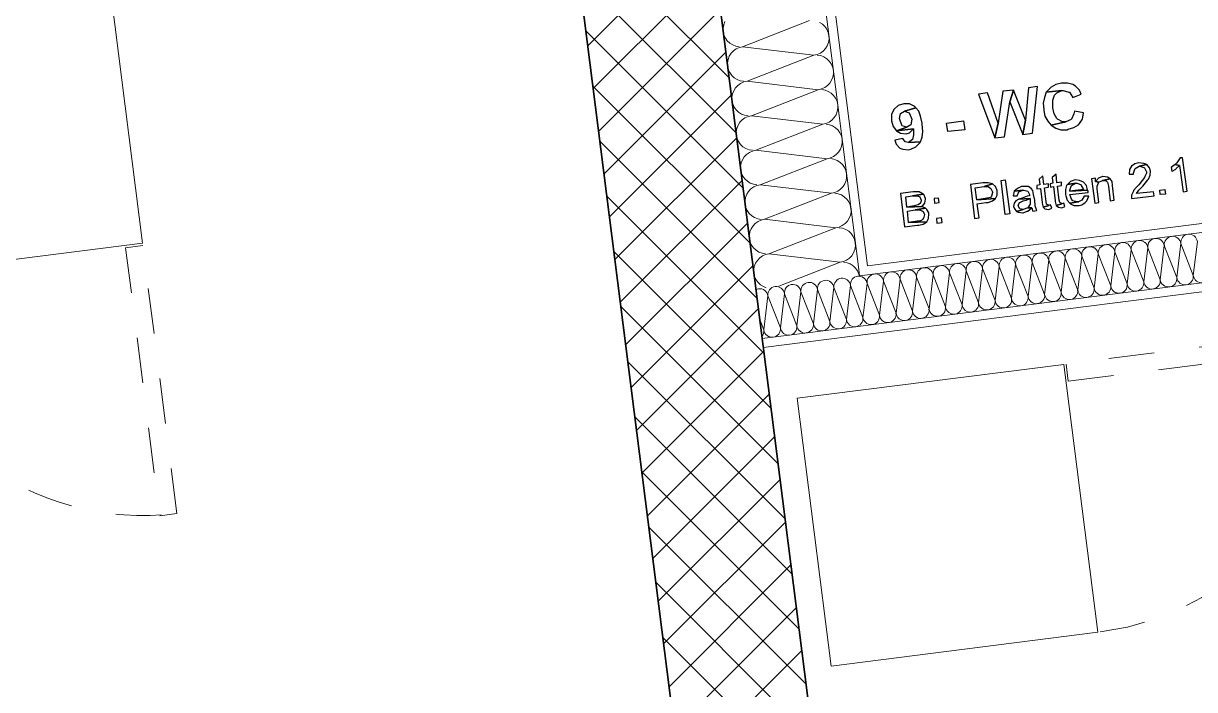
# Model space of a CAD drawing. Header units: metres. Extents: x 2713679.5 to 2713747.3, y 1226017.1 to 1226104.2.
# Drawn here: x 2713735.583 to 2713738.162, y 1226039.021 to 1226040.488 of the extents above; entities that cross this region are included whole.
import ezdxf

# ---------------------------------------------------------------- set-up
doc = ezdxf.new("R2010")
doc.units = ezdxf.units.M
doc.header["$MEASUREMENT"] = 0
doc.linetypes.add('Achse', pattern=[0.115, 0, -0.04, 0.075, 0])
doc.linetypes.add('Strich 2_1mm', pattern=[0.15, 0.1, -0.05])
doc.layers.add('plangrafiken', color=251, linetype='Continuous')
doc.layers.add('waende_stuetzen', color=250, linetype='Continuous')
doc.layers.add('texte', color=7, linetype='Continuous', true_color=0x000000)

msp = doc.modelspace()

# ---------------------------------------------------------------- linework, layer by layer
at = {"layer": 'plangrafiken', "color": 7, "linetype": 'Continuous', "lineweight": 13}
for p, q in [((2713735.8455, 1226040.0039), (2713735.77, 1226040.5991)), ((2713735.771, 1226040.5912), (2713735.8455, 1226040.0039)), ((2713735.8455, 1226040.0039), (2713735.2553, 1226039.929)), ((2713737.2872, 1226039.6627), (2713737.8745, 1226039.7372)), ((2713737.8745, 1226039.7372), (2713737.9494, 1226039.147)), ((2713737.3621, 1226039.0724), (2713737.2872, 1226039.6627)), ((2713737.9494, 1226039.147), (2713737.3621, 1226039.0724))]:
    msp.add_line(p, q, dxfattribs=at)
at = {"layer": 'plangrafiken', "color": 7, "linetype": 'Strich 2_1mm', "lineweight": 13}
for p, q in [((2713735.8462, 1226039.999), (2713735.8083, 1226039.9942)), ((2713735.9211, 1226039.4086), (2713735.8462, 1226039.999)), ((2713735.8083, 1226039.9942), (2713735.8832, 1226039.4038)), ((2713738.4698, 1226039.8128), (2713737.8795, 1226039.7379)), ((2713737.8843, 1226039.7), (2713738.4746, 1226039.7749)), ((2713737.8795, 1226039.7379), (2713737.8843, 1226039.7)), ((2713735.8832, 1226039.4038), (2713735.9211, 1226039.4086))]:
    msp.add_line(p, q, dxfattribs=at)
at = {"layer": 'plangrafiken', "color": 7, "linetype": 'Achse', "lineweight": 13}
for centre, start, end in [((2713735.8462, 1226039.999), 187.2326, 277.2326), ((2713737.8795, 1226039.7379), 277.2326, 7.2326)]:
    msp.add_arc(centre, 0.595, start, end, dxfattribs=at)
at = {"layer": 'texte'}
for points in [[(2713737.7063, 1226040.3353), (2713737.6863, 1226040.3328), (2713737.7226, 1226040.2364), (2713737.7301, 1226040.269)], [(2713737.7639, 1226040.3416), (2713737.7401, 1226040.3391), (2713737.7301, 1226040.269), (2713737.7226, 1226040.2364), (2713737.7439, 1226040.2389), (2713737.7552, 1226040.3153)], [(2713737.7639, 1226040.3416), (2713737.7552, 1226040.3153), (2713737.7839, 1226040.2439), (2713737.7902, 1226040.2752)], [(2713737.8165, 1226040.3491), (2713737.7965, 1226040.3466), (2713737.7902, 1226040.2752), (2713737.7839, 1226040.2439), (2713737.8052, 1226040.2464)], [(2713737.8353, 1226040.3366), (2713737.8315, 1226040.3253), (2713737.829, 1226040.3128), (2713737.8303, 1226040.299), (2713737.8303, 1226040.2965), (2713737.8328, 1226040.284), (2713737.839, 1226040.2727), (2713737.8465, 1226040.264), (2713737.8791, 1226040.2715), (2713737.8716, 1226040.2715), (2713737.8603, 1226040.2777), (2713737.8591, 1226040.279), (2713737.8528, 1226040.289), (2713737.8503, 1226040.3028), (2713737.8503, 1226040.3053), (2713737.8503, 1226040.319), (2713737.8541, 1226040.3303), (2713737.8591, 1226040.3353), (2713737.8703, 1226040.3403)], [(2713737.8691, 1226040.3566), (2713737.8566, 1226040.3541), (2713737.8465, 1226040.3478), (2713737.8378, 1226040.3391), (2713737.8353, 1226040.3366), (2713737.8703, 1226040.3403), (2713737.8728, 1226040.3403), (2713737.8854, 1226040.3366), (2713737.8866, 1226040.3366), (2713737.8941, 1226040.3253), (2713737.9129, 1226040.3328), (2713737.9091, 1226040.3416), (2713737.9004, 1226040.3503), (2713737.8941, 1226040.3541), (2713737.8828, 1226040.3566)], [(2713737.5223, 1226040.3115), (2713737.5098, 1226040.3078), (2713737.4998, 1226040.299), (2713737.4998, 1226040.299), (2713737.4948, 1226040.2877), (2713737.4948, 1226040.274), (2713737.4948, 1226040.274), (2713737.4985, 1226040.2615), (2713737.506, 1226040.2514), (2713737.5286, 1226040.2602), (2713737.5185, 1226040.2627), (2713737.5173, 1226040.264), (2713737.5135, 1226040.2765), (2713737.5123, 1226040.279), (2713737.5148, 1226040.2902), (2713737.5236, 1226040.2953), (2713737.5486, 1226040.3028), (2713737.5461, 1226040.3053), (2713737.5348, 1226040.3115)], [(2713737.5486, 1226040.3028), (2713737.5236, 1226040.2953), (2713737.5336, 1226040.2915), (2713737.5348, 1226040.2902), (2713737.5398, 1226040.2777), (2713737.5398, 1226040.2777), (2713737.5373, 1226040.2652), (2713737.5286, 1226040.2602), (2713737.506, 1226040.2514), (2713737.5436, 1226040.2564), (2713737.5436, 1226040.2427), (2713737.5411, 1226040.2327), (2713737.5323, 1226040.2264), (2713737.5586, 1226040.2277), (2713737.5624, 1226040.2377), (2713737.5636, 1226040.2502), (2713737.5624, 1226040.2665), (2713737.5624, 1226040.269), (2713737.5586, 1226040.284), (2713737.5549, 1226040.2953)], [(2713737.8979, 1226040.2953), (2713737.8966, 1226040.289), (2713737.8916, 1226040.2777), (2713737.8904, 1226040.2765), (2713737.8791, 1226040.2715), (2713737.8465, 1226040.264), (2713737.8566, 1226040.2577), (2713737.8678, 1226040.2539), (2713737.8816, 1226040.2539), (2713737.8841, 1226040.2552), (2713737.8966, 1226040.259), (2713737.9066, 1226040.2652), (2713737.9091, 1226040.2677), (2713737.9154, 1226040.2777), (2713737.9179, 1226040.2915)], [(2713737.506, 1226040.2514), (2713737.5148, 1226040.2464), (2713737.5273, 1226040.2452), (2713737.5348, 1226040.2477), (2713737.5436, 1226040.2564)], [(2713737.6187, 1226040.2502), (2713737.6162, 1226040.269), (2713737.6538, 1226040.274), (2713737.6563, 1226040.2539), (2713737.6187, 1226040.2502)], [(2713737.5198, 1226040.2352), (2713737.5023, 1226040.2314), (2713737.5048, 1226040.2226), (2713737.5135, 1226040.2139), (2713737.5198, 1226040.2114), (2713737.5323, 1226040.2101), (2713737.5373, 1226040.2114), (2713737.5486, 1226040.2164), (2713737.5574, 1226040.2252), (2713737.5586, 1226040.2277), (2713737.5323, 1226040.2264), (2713737.5248, 1226040.2277)], [(2713738.0393, 1226040.1813), (2713738.0306, 1226040.1788), (2713738.0231, 1226040.1738), (2713738.0193, 1226040.1663), (2713738.0181, 1226040.1563), (2713738.0281, 1226040.1563), (2713738.0281, 1226040.1588), (2713738.0306, 1226040.1676), (2713738.0318, 1226040.1688), (2713738.0406, 1226040.1738), (2713738.0569, 1226040.1776), (2713738.0506, 1226040.1801)], [(2713738.0569, 1226040.1776), (2713738.0406, 1226040.1738), (2713738.0418, 1226040.1738), (2713738.0506, 1226040.1713), (2713738.0519, 1226040.1701), (2713738.0556, 1226040.1626), (2713738.0569, 1226040.1601), (2713738.0531, 1226040.1513), (2713738.0519, 1226040.1488), (2713738.0468, 1226040.1425), (2713738.0393, 1226040.1325), (2713738.0343, 1226040.1275), (2713738.0281, 1226040.12), (2713738.0281, 1226040.1187), (2713738.0231, 1226040.11), (2713738.0231, 1226040.1025), (2713738.0731, 1226040.1087), (2713738.0719, 1226040.1175), (2713738.0343, 1226040.1137), (2713738.0381, 1226040.1187), (2713738.0393, 1226040.1212), (2713738.0481, 1226040.13), (2713738.0544, 1226040.1375), (2713738.0594, 1226040.1438), (2713738.0606, 1226040.145), (2713738.0644, 1226040.1538), (2713738.0656, 1226040.1626), (2713738.0631, 1226040.1701)], [(2713738.1195, 1226040.1776), (2713738.1107, 1226040.1713), (2713738.1119, 1226040.1626), (2713738.1132, 1226040.1626), (2713738.1207, 1226040.1676), (2713738.122, 1226040.1688), (2713738.1295, 1226040.1751)], [(2713738.1357, 1226040.1926), (2713738.1307, 1226040.1926), (2713738.1295, 1226040.1901), (2713738.1232, 1226040.1813), (2713738.1195, 1226040.1776), (2713738.1295, 1226040.1751), (2713738.137, 1226040.1175), (2713738.1457, 1226040.1187)], [(2713737.8278, 1226040.1525), (2713737.8203, 1226040.145), (2713737.8215, 1226040.1325), (2713737.8152, 1226040.1313), (2713737.8152, 1226040.1237), (2713737.8228, 1226040.125), (2713737.8265, 1226040.0937), (2713737.8265, 1226040.0924), (2713737.829, 1226040.0837), (2713737.8415, 1226040.0874), (2713737.839, 1226040.0887), (2713737.8365, 1226040.0899), (2713737.8353, 1226040.095), (2713737.8315, 1226040.1263), (2713737.8403, 1226040.1275), (2713737.8403, 1226040.135), (2713737.8303, 1226040.1338)], [(2713737.8578, 1226040.1563), (2713737.849, 1226040.1488), (2713737.8503, 1226040.1363), (2713737.844, 1226040.135), (2713737.8453, 1226040.1275), (2713737.8515, 1226040.1288), (2713737.8553, 1226040.0975), (2713737.8553, 1226040.0962), (2713737.8578, 1226040.0874), (2713737.8703, 1226040.0912), (2713737.8678, 1226040.0924), (2713737.8653, 1226040.0937), (2713737.8641, 1226040.0987), (2713737.8603, 1226040.13), (2713737.8691, 1226040.1313), (2713737.8691, 1226040.1388), (2713737.8591, 1226040.1375)], [(2713737.9605, 1226040.1513), (2713737.9592, 1226040.1513), (2713737.9504, 1226040.1475), (2713737.9442, 1226040.14), (2713737.9517, 1226040.1388), (2713737.9592, 1226040.1425), (2713737.9767, 1226040.1463), (2713737.9705, 1226040.15)], [(2713737.6963, 1226040.1375), (2713737.6688, 1226040.1338), (2713737.6775, 1226040.0586), (2713737.6876, 1226040.0599), (2713737.6838, 1226040.0912), (2713737.7026, 1226040.0937), (2713737.7076, 1226040.0937), (2713737.7176, 1226040.0975), (2713737.7239, 1226040.1025), (2713737.6825, 1226040.1), (2713737.6788, 1226040.1263), (2713737.6988, 1226040.1288), (2713737.7176, 1226040.135), (2713737.7176, 1226040.135), (2713737.7076, 1226040.1375), (2713737.7063, 1226040.1375)], [(2713737.7176, 1226040.135), (2713737.6988, 1226040.1288), (2713737.7076, 1226040.1288), (2713737.7138, 1226040.125), (2713737.7176, 1226040.1175), (2713737.7176, 1226040.1162), (2713737.7151, 1226040.1075), (2713737.7126, 1226040.105), (2713737.7013, 1226040.1025), (2713737.6825, 1226040.1), (2713737.7239, 1226040.1025), (2713737.7276, 1226040.11), (2713737.7276, 1226040.1187), (2713737.7276, 1226040.12), (2713737.7239, 1226040.1288)], [(2713737.7451, 1226040.0674), (2713737.7364, 1226040.1425), (2713737.7451, 1226040.1438), (2713737.7552, 1226040.0687), (2713737.7451, 1226040.0674)], [(2713737.7852, 1226040.1288), (2713737.7814, 1226040.1288), (2713737.7727, 1226040.125), (2713737.7727, 1226040.125), (2713737.7652, 1226040.1187), (2713737.7652, 1226040.1187), (2713737.7839, 1226040.1212), (2713737.7865, 1226040.1212), (2713737.7952, 1226040.1187), (2713737.799, 1226040.1112), (2713737.799, 1226040.1087), (2713737.794, 1226040.1075), (2713737.7827, 1226040.1037), (2713737.7752, 1226040.1012), (2713737.8002, 1226040.1025), (2713737.8002, 1226040.0987), (2713737.8002, 1226040.0899), (2713737.7952, 1226040.0824), (2713737.804, 1226040.0824), (2713737.8065, 1226040.0749), (2713737.8152, 1226040.0762), (2713737.8127, 1226040.0824), (2713737.8115, 1226040.0862), (2713737.8102, 1226040.0987), (2713737.8077, 1226040.1112), (2713737.8065, 1226040.12), (2713737.8027, 1226040.125), (2713737.7965, 1226040.1288), (2713737.7952, 1226040.1288)], [(2713737.8828, 1226040.1338), (2713737.8803, 1226040.1313), (2713737.8778, 1226040.1225), (2713737.8778, 1226040.1112), (2713737.8791, 1226040.1087), (2713737.8816, 1226040.0987), (2713737.8879, 1226040.0924), (2713737.9066, 1226040.095), (2713737.9029, 1226040.095), (2713737.8941, 1226040.0975), (2713737.8916, 1226040.1012), (2713737.8879, 1226040.1112), (2713737.9279, 1226040.1162), (2713737.9279, 1226040.1187), (2713737.9267, 1226040.1212), (2713737.8879, 1226040.1187), (2713737.8879, 1226040.1212), (2713737.8904, 1226040.13), (2713737.8916, 1226040.1313), (2713737.9004, 1226040.1363)], [(2713737.8991, 1226040.1438), (2713737.8991, 1226040.1438), (2713737.8891, 1226040.14), (2713737.8828, 1226040.1338), (2713737.9004, 1226040.1363), (2713737.9041, 1226040.1363), (2713737.9129, 1226040.1325), (2713737.9129, 1226040.1313), (2713737.9179, 1226040.1225), (2713737.8879, 1226040.1187), (2713737.9267, 1226040.1212), (2713737.9242, 1226040.1313), (2713737.9179, 1226040.1388), (2713737.9179, 1226040.1388), (2713737.9091, 1226040.1425)], [(2713737.9442, 1226040.1475), (2713737.9354, 1226040.1463), (2713737.9429, 1226040.0924), (2713737.9517, 1226040.0937), (2713737.9479, 1226040.1237), (2713737.9479, 1226040.13), (2713737.9504, 1226040.1375), (2713737.9517, 1226040.1388), (2713737.9442, 1226040.14)], [(2713737.9767, 1226040.1463), (2713737.9592, 1226040.1425), (2713737.9667, 1226040.1425), (2713737.9705, 1226040.1388), (2713737.973, 1226040.13), (2713737.9767, 1226040.0975), (2713737.9855, 1226040.0987), (2713737.9817, 1226040.1313), (2713737.9805, 1226040.14)], [(2713737.5423, 1226040.1175), (2713737.5148, 1226040.1137), (2713737.5236, 1226040.0399), (2713737.5523, 1226040.0436), (2713737.5549, 1226040.0436), (2713737.5649, 1226040.0461), (2713737.5724, 1226040.0511), (2713737.5323, 1226040.0499), (2713737.5298, 1226040.0749), (2713737.5473, 1226040.0774), (2713737.5699, 1226040.0812), (2713737.5611, 1226040.0849), (2713737.5624, 1226040.0849), (2713737.5286, 1226040.0837), (2713737.5261, 1226040.1062), (2713737.5411, 1226040.1087), (2713737.5649, 1226040.1125), (2713737.5561, 1226040.1175), (2713737.5536, 1226040.1175)], [(2713737.5649, 1226040.1125), (2713737.5411, 1226040.1087), (2713737.5423, 1226040.1087), (2713737.5523, 1226040.1087), (2713737.5574, 1226040.1062), (2713737.5599, 1226040.0987), (2713737.5586, 1226040.0924), (2713737.5536, 1226040.0887), (2713737.5448, 1226040.0862), (2713737.5286, 1226040.0837), (2713737.5624, 1226040.0849), (2713737.5686, 1226040.0924), (2713737.5699, 1226040.1012), (2713737.5699, 1226040.1025), (2713737.5661, 1226040.1112)], [(2713737.5987, 1226040.1037), (2713737.5887, 1226040.1025), (2713737.5899, 1226040.0924), (2713737.5999, 1226040.0937)], [(2713737.7652, 1226040.1187), (2713737.7627, 1226040.1087), (2713737.7714, 1226040.1087), (2713737.7752, 1226040.1175), (2713737.7752, 1226040.1175), (2713737.7839, 1226040.1212)], [(2713737.7752, 1226040.1012), (2713737.7689, 1226040.0975), (2713737.7652, 1226040.0924), (2713737.7639, 1226040.0849), (2713737.7652, 1226040.0812), (2713737.7702, 1226040.0737), (2713737.7852, 1226040.0787), (2713737.7777, 1226040.0799), (2713737.7739, 1226040.0862), (2713737.7752, 1226040.0912), (2713737.7777, 1226040.0937), (2713737.7852, 1226040.0975), (2713737.7915, 1226040.0987), (2713737.8002, 1226040.1025)], [(2713737.9192, 1226040.1075), (2713737.9192, 1226040.1075), (2713737.9141, 1226040.0987), (2713737.9066, 1226040.095), (2713737.8879, 1226040.0924), (2713737.8891, 1226040.0912), (2713737.8966, 1226040.0874), (2713737.9079, 1226040.0874), (2713737.9141, 1226040.0887), (2713737.9217, 1226040.0937), (2713737.9254, 1226040.0975), (2713737.9292, 1226040.1075)], [(2713738.0869, 1226040.1112), (2713738.0857, 1226040.1212), (2713738.0969, 1226040.1225), (2713738.0982, 1226040.1125), (2713738.0869, 1226040.1112)], [(2713737.5699, 1226040.0812), (2713737.5473, 1226040.0774), (2713737.5486, 1226040.0774), (2713737.5574, 1226040.0774), (2713737.5649, 1226040.0737), (2713737.5674, 1226040.0674), (2713737.5661, 1226040.0612), (2713737.5636, 1226040.0561), (2713737.5586, 1226040.0536), (2713737.5511, 1226040.0524), (2713737.5323, 1226040.0499), (2713737.5724, 1226040.0511), (2713737.5761, 1226040.0586), (2713737.5761, 1226040.0586), (2713737.5774, 1226040.0687), (2713737.5774, 1226040.0712), (2713737.5724, 1226040.0787)], [(2713737.7952, 1226040.0824), (2713737.7852, 1226040.0787), (2713737.7702, 1226040.0737), (2713737.7739, 1226040.0724), (2713737.7839, 1226040.0712), (2713737.7852, 1226040.0712), (2713737.794, 1226040.0749), (2713737.7952, 1226040.0749), (2713737.804, 1226040.0824)], [(2713737.8453, 1226040.0887), (2713737.8415, 1226040.0874), (2713737.829, 1226040.0837), (2713737.8328, 1226040.0799), (2713737.8415, 1226040.0787), (2713737.8478, 1226040.0812)], [(2713737.8741, 1226040.0924), (2713737.8703, 1226040.0912), (2713737.8578, 1226040.0874), (2713737.8628, 1226040.0837), (2713737.8703, 1226040.0824), (2713737.8766, 1226040.0849)], [(2713737.6049, 1226040.0599), (2713737.5937, 1226040.0586), (2713737.5949, 1226040.0486), (2713737.6062, 1226040.0499)]]:
    msp.add_lwpolyline(points, close=True, dxfattribs=at)
at = {"layer": 'waende_stuetzen', "color": 7, "linetype": 'Continuous', "lineweight": 18}
for p, q in [((2713737.4219, 1226039.952), (2713737.2708, 1226041.1424)), ((2713737.4417, 1226039.9545), (2713737.2906, 1226041.1449)), ((2713737.0426, 1226041.1135), (2713737.1937, 1226039.923)), ((2713739.1781, 1226040.1547), (2713737.4244, 1226039.9321)), ((2713739.1756, 1226040.1745), (2713737.4417, 1226039.9545)), ((2713737.2126, 1226039.7742), (2713739.1945, 1226040.0257)), ((2713737.4382, 1226039.823), (2713739.1919, 1226040.0456)), ((2713737.4244, 1226039.9321), (2713737.4219, 1226039.952)), ((2713737.1962, 1226039.9032), (2713737.1937, 1226039.923)), ((2713737.2101, 1226039.794), (2713737.4382, 1226039.823)), ((2713737.2126, 1226039.7742), (2713737.2101, 1226039.794))]:
    msp.add_line(p, q, dxfattribs=at)
at = {"layer": 'waende_stuetzen', "color": 7, "linetype": 'Continuous', "lineweight": 35}
for p, q in [((2713737.4379, 1226037.9984), (2713737.0426, 1226041.1135)), ((2713736.745, 1226041.0757), (2713737.1025, 1226038.2583))]:
    msp.add_line(p, q, dxfattribs=at)
at = {"layer": 'waende_stuetzen', "color": 18, "linetype": 'Continuous', "lineweight": 0, "true_color": 0x000000}
for p, q in [((2713737.1371, 1226040.3686), (2713736.7908, 1226040.715)), ((2713736.8258, 1226040.4389), (2713737.0942, 1226040.7072)), ((2713737.1526, 1226040.2471), (2713736.8062, 1226040.5935)), ((2713736.8378, 1226040.3447), (2713737.1061, 1226040.6131)), ((2713736.8497, 1226040.2506), (2713737.1181, 1226040.519)), ((2713737.168, 1226040.1257), (2713736.8216, 1226040.472)), ((2713736.8617, 1226040.1565), (2713737.13, 1226040.4248)), ((2713737.1834, 1226040.0042), (2713736.837, 1226040.3505)), ((2713736.8736, 1226040.0624), (2713737.1419, 1226040.3307)), ((2713737.1988, 1226039.8827), (2713736.8524, 1226040.2291)), ((2713736.8855, 1226039.9682), (2713737.1539, 1226040.2366)), ((2713736.8975, 1226039.8741), (2713737.1658, 1226040.1425)), ((2713737.2142, 1226039.7612), (2713736.8679, 1226040.1076)), ((2713736.9094, 1226039.78), (2713737.1778, 1226040.0484)), ((2713737.2296, 1226039.6397), (2713736.8833, 1226039.9861)), ((2713736.9214, 1226039.6859), (2713737.1897, 1226039.9542)), ((2713737.2451, 1226039.5182), (2713736.8987, 1226039.8646)), ((2713736.9333, 1226039.5918), (2713737.2017, 1226039.8601)), ((2713736.9453, 1226039.4976), (2713737.2136, 1226039.766)), ((2713737.2605, 1226039.3968), (2713736.9141, 1226039.7431)), ((2713736.9572, 1226039.4035), (2713737.2256, 1226039.6719)), ((2713737.2759, 1226039.2753), (2713736.9295, 1226039.6216)), ((2713736.9692, 1226039.3094), (2713737.2375, 1226039.5777)), ((2713737.2913, 1226039.1538), (2713736.9449, 1226039.5002)), ((2713736.9811, 1226039.2153), (2713737.2494, 1226039.4836)), ((2713737.3067, 1226039.0323), (2713736.9604, 1226039.3787)), ((2713736.993, 1226039.1212), (2713737.2614, 1226039.3895)), ((2713737.005, 1226039.027), (2713737.2733, 1226039.2954)), ((2713737.3221, 1226038.9108), (2713736.9758, 1226039.2572)), ((2713737.0169, 1226038.9329), (2713737.2853, 1226039.2013)), ((2713737.3376, 1226038.7894), (2713736.9912, 1226039.1357)), ((2713737.0289, 1226038.8388), (2713737.2972, 1226039.1071))]:
    msp.add_line(p, q, dxfattribs=at)
at = {"layer": 'waende_stuetzen', "color": 7, "linetype": 'Continuous', "lineweight": 13}
for p, q in [((2713737.128, 1226040.4923), (2713737.1253, 1226040.4853)), ((2713737.3144, 1226040.4945), (2713737.1671, 1226040.4372)), ((2713737.3427, 1226040.4868), (2713737.3363, 1226040.4908)), ((2713737.3481, 1226040.4816), (2713737.3427, 1226040.4868)), ((2713737.1253, 1226040.4853), (2713737.124, 1226040.4779)), ((2713737.124, 1226040.4779), (2713737.1242, 1226040.4704)), ((2713737.1242, 1226040.4704), (2713737.1259, 1226040.4631)), ((2713737.1259, 1226040.4631), (2713737.129, 1226040.4562)), ((2713737.3525, 1226040.4755), (2713737.3481, 1226040.4816)), ((2713737.3555, 1226040.4686), (2713737.3525, 1226040.4755)), ((2713737.3572, 1226040.4613), (2713737.3555, 1226040.4686)), ((2713737.3574, 1226040.4538), (2713737.3572, 1226040.4613)), ((2713737.129, 1226040.4562), (2713737.1333, 1226040.4501)), ((2713737.1333, 1226040.4501), (2713737.1388, 1226040.4449)), ((2713737.1388, 1226040.4449), (2713737.1451, 1226040.4409)), ((2713737.1451, 1226040.4409), (2713737.1522, 1226040.4382)), ((2713737.1522, 1226040.4382), (2713737.1596, 1226040.437)), ((2713737.1598, 1226040.4355), (2713737.1529, 1226040.4324)), ((2713737.1671, 1226040.4372), (2713737.1598, 1226040.4355)), ((2713737.324, 1226040.4185), (2713737.1671, 1226040.4372)), ((2713737.3495, 1226040.433), (2713737.3535, 1226040.4394)), ((2713737.3535, 1226040.4394), (2713737.3562, 1226040.4464)), ((2713737.3562, 1226040.4464), (2713737.3574, 1226040.4538)), ((2713737.1349, 1226040.4092), (2713737.1337, 1226040.4018)), ((2713737.1376, 1226040.4163), (2713737.1349, 1226040.4092)), ((2713737.1416, 1226040.4226), (2713737.1376, 1226040.4163)), ((2713737.1468, 1226040.4281), (2713737.1416, 1226040.4226)), ((2713737.1529, 1226040.4324), (2713737.1468, 1226040.4281)), ((2713737.324, 1226040.4185), (2713737.1767, 1226040.3611)), ((2713737.324, 1226040.4185), (2713737.3313, 1226040.4201)), ((2713737.3313, 1226040.4201), (2713737.3382, 1226040.4232)), ((2713737.3389, 1226040.4174), (2713737.3315, 1226040.4187)), ((2713737.3382, 1226040.4232), (2713737.3443, 1226040.4275)), ((2713737.346, 1226040.4147), (2713737.3389, 1226040.4174)), ((2713737.3443, 1226040.4275), (2713737.3495, 1226040.433)), ((2713737.3523, 1226040.4107), (2713737.346, 1226040.4147)), ((2713737.3578, 1226040.4056), (2713737.3523, 1226040.4107)), ((2713737.1337, 1226040.4018), (2713737.1339, 1226040.3943)), ((2713737.1339, 1226040.3943), (2713737.1355, 1226040.387)), ((2713737.1355, 1226040.387), (2713737.1386, 1226040.3801)), ((2713737.3621, 1226040.3994), (2713737.3578, 1226040.4056)), ((2713737.3652, 1226040.3926), (2713737.3621, 1226040.3994)), ((2713737.3669, 1226040.3853), (2713737.3652, 1226040.3926)), ((2713737.3671, 1226040.3777), (2713737.3669, 1226040.3853)), ((2713737.1386, 1226040.3801), (2713737.143, 1226040.374)), ((2713737.143, 1226040.374), (2713737.1484, 1226040.3688)), ((2713737.1484, 1226040.3688), (2713737.1548, 1226040.3648)), ((2713737.1548, 1226040.3648), (2713737.1618, 1226040.3622)), ((2713737.1618, 1226040.3622), (2713737.1692, 1226040.3609)), ((2713737.1694, 1226040.3594), (2713737.1625, 1226040.3564)), ((2713737.1767, 1226040.3611), (2713737.1694, 1226040.3594)), ((2713737.3337, 1226040.3424), (2713737.1767, 1226040.3611)), ((2713737.3591, 1226040.3569), (2713737.3631, 1226040.3633)), ((2713737.3631, 1226040.3633), (2713737.3658, 1226040.3703)), ((2713737.3658, 1226040.3703), (2713737.3671, 1226040.3777)), ((2713737.1446, 1226040.3332), (2713737.1433, 1226040.3258)), ((2713737.1473, 1226040.3402), (2713737.1446, 1226040.3332)), ((2713737.1513, 1226040.3466), (2713737.1473, 1226040.3402)), ((2713737.1564, 1226040.352), (2713737.1513, 1226040.3466)), ((2713737.1625, 1226040.3564), (2713737.1564, 1226040.352)), ((2713737.3337, 1226040.3424), (2713737.1864, 1226040.2851)), ((2713737.3337, 1226040.3424), (2713737.341, 1226040.3441)), ((2713737.341, 1226040.3441), (2713737.3479, 1226040.3471)), ((2713737.3486, 1226040.3413), (2713737.3412, 1226040.3426)), ((2713737.3479, 1226040.3471), (2713737.354, 1226040.3515)), ((2713737.3556, 1226040.3387), (2713737.3486, 1226040.3413)), ((2713737.354, 1226040.3515), (2713737.3591, 1226040.3569)), ((2713737.362, 1226040.3347), (2713737.3556, 1226040.3387)), ((2713737.3674, 1226040.3295), (2713737.362, 1226040.3347)), ((2713737.1433, 1226040.3258), (2713737.1435, 1226040.3183)), ((2713737.1435, 1226040.3183), (2713737.1452, 1226040.3109)), ((2713737.1452, 1226040.3109), (2713737.1483, 1226040.3041)), ((2713737.3718, 1226040.3234), (2713737.3674, 1226040.3295)), ((2713737.3749, 1226040.3165), (2713737.3718, 1226040.3234)), ((2713737.3765, 1226040.3092), (2713737.3749, 1226040.3165)), ((2713737.3767, 1226040.3017), (2713737.3765, 1226040.3092)), ((2713737.1483, 1226040.3041), (2713737.1526, 1226040.298)), ((2713737.1526, 1226040.298), (2713737.1581, 1226040.2928)), ((2713737.1581, 1226040.2928), (2713737.1644, 1226040.2888)), ((2713737.1644, 1226040.2888), (2713737.1715, 1226040.2861)), ((2713737.1722, 1226040.2803), (2713737.1661, 1226040.276)), ((2713737.1715, 1226040.2861), (2713737.1789, 1226040.2849)), ((2713737.1791, 1226040.2834), (2713737.1722, 1226040.2803)), ((2713737.1864, 1226040.2851), (2713737.1791, 1226040.2834)), ((2713737.3433, 1226040.2663), (2713737.1864, 1226040.2851)), ((2713737.3636, 1226040.2754), (2713737.3688, 1226040.2809)), ((2713737.3688, 1226040.2809), (2713737.3728, 1226040.2873)), ((2713737.3728, 1226040.2873), (2713737.3755, 1226040.2943)), ((2713737.3755, 1226040.2943), (2713737.3767, 1226040.3017)), ((2713737.1542, 1226040.2571), (2713737.153, 1226040.2497)), ((2713737.1569, 1226040.2642), (2713737.1542, 1226040.2571)), ((2713737.1609, 1226040.2705), (2713737.1569, 1226040.2642)), ((2713737.1661, 1226040.276), (2713737.1609, 1226040.2705)), ((2713737.3433, 1226040.2663), (2713737.196, 1226040.209)), ((2713737.3433, 1226040.2663), (2713737.3506, 1226040.268)), ((2713737.3506, 1226040.268), (2713737.3575, 1226040.2711)), ((2713737.3582, 1226040.2653), (2713737.3508, 1226040.2666)), ((2713737.3575, 1226040.2711), (2713737.3636, 1226040.2754)), ((2713737.3653, 1226040.2626), (2713737.3582, 1226040.2653)), ((2713737.3716, 1226040.2586), (2713737.3653, 1226040.2626)), ((2713737.3771, 1226040.2535), (2713737.3716, 1226040.2586)), ((2713737.153, 1226040.2497), (2713737.1532, 1226040.2422)), ((2713737.1532, 1226040.2422), (2713737.1549, 1226040.2349)), ((2713737.1549, 1226040.2349), (2713737.1579, 1226040.228)), ((2713737.3814, 1226040.2473), (2713737.3771, 1226040.2535)), ((2713737.3845, 1226040.2405), (2713737.3814, 1226040.2473)), ((2713737.3862, 1226040.2331), (2713737.3845, 1226040.2405)), ((2713737.3864, 1226040.2256), (2713737.3862, 1226040.2331)), ((2713737.1579, 1226040.228), (2713737.1623, 1226040.2219)), ((2713737.1623, 1226040.2219), (2713737.1677, 1226040.2167)), ((2713737.1677, 1226040.2167), (2713737.1741, 1226040.2127)), ((2713737.1741, 1226040.2127), (2713737.1811, 1226040.2101)), ((2713737.1818, 1226040.2043), (2713737.1757, 1226040.1999)), ((2713737.1811, 1226040.2101), (2713737.1885, 1226040.2088)), ((2713737.1887, 1226040.2073), (2713737.1818, 1226040.2043)), ((2713737.196, 1226040.209), (2713737.1887, 1226040.2073)), ((2713737.353, 1226040.1903), (2713737.196, 1226040.209)), ((2713737.3733, 1226040.1994), (2713737.3785, 1226040.2048)), ((2713737.3785, 1226040.2048), (2713737.3824, 1226040.2112)), ((2713737.3824, 1226040.2112), (2713737.3851, 1226040.2182)), ((2713737.3851, 1226040.2182), (2713737.3864, 1226040.2256)), ((2713737.1639, 1226040.1811), (2713737.1626, 1226040.1737)), ((2713737.1666, 1226040.1881), (2713737.1639, 1226040.1811)), ((2713737.1706, 1226040.1945), (2713737.1666, 1226040.1881)), ((2713737.1757, 1226040.1999), (2713737.1706, 1226040.1945)), ((2713737.353, 1226040.1903), (2713737.2057, 1226040.133)), ((2713737.353, 1226040.1903), (2713737.3603, 1226040.192)), ((2713737.3603, 1226040.192), (2713737.3672, 1226040.195)), ((2713737.3679, 1226040.1892), (2713737.3605, 1226040.1905)), ((2713737.3672, 1226040.195), (2713737.3733, 1226040.1994)), ((2713737.3749, 1226040.1866), (2713737.3679, 1226040.1892)), ((2713737.3813, 1226040.1826), (2713737.3749, 1226040.1866)), ((2713737.3867, 1226040.1774), (2713737.3813, 1226040.1826)), ((2713737.3911, 1226040.1713), (2713737.3867, 1226040.1774)), ((2713737.1626, 1226040.1737), (2713737.1628, 1226040.1662)), ((2713737.1628, 1226040.1662), (2713737.1645, 1226040.1588)), ((2713737.1645, 1226040.1588), (2713737.1676, 1226040.152)), ((2713737.1676, 1226040.152), (2713737.1719, 1226040.1458)), ((2713737.3942, 1226040.1644), (2713737.3911, 1226040.1713)), ((2713737.3958, 1226040.1571), (2713737.3942, 1226040.1644)), ((2713737.396, 1226040.1496), (2713737.3958, 1226040.1571)), ((2713737.1719, 1226040.1458), (2713737.1774, 1226040.1407)), ((2713737.1774, 1226040.1407), (2713737.1837, 1226040.1367)), ((2713737.1837, 1226040.1367), (2713737.1908, 1226040.134)), ((2713737.1915, 1226040.1282), (2713737.1854, 1226040.1239)), ((2713737.1908, 1226040.134), (2713737.1982, 1226040.1327)), ((2713737.1984, 1226040.1313), (2713737.1915, 1226040.1282)), ((2713737.2057, 1226040.133), (2713737.1984, 1226040.1313)), ((2713737.3626, 1226040.1142), (2713737.2057, 1226040.133)), ((2713737.3829, 1226040.1233), (2713737.3881, 1226040.1288)), ((2713737.3881, 1226040.1288), (2713737.3921, 1226040.1351)), ((2713737.3921, 1226040.1351), (2713737.3948, 1226040.1422)), ((2713737.3948, 1226040.1422), (2713737.396, 1226040.1496)), ((2713737.1735, 1226040.105), (2713737.1723, 1226040.0976)), ((2713737.1762, 1226040.112), (2713737.1735, 1226040.105)), ((2713737.1802, 1226040.1184), (2713737.1762, 1226040.112)), ((2713737.1854, 1226040.1239), (2713737.1802, 1226040.1184)), ((2713737.3626, 1226040.1142), (2713737.2153, 1226040.0569)), ((2713737.3626, 1226040.1142), (2713737.37, 1226040.1159)), ((2713737.37, 1226040.1159), (2713737.3768, 1226040.119)), ((2713737.3775, 1226040.1132), (2713737.3701, 1226040.1144)), ((2713737.3768, 1226040.119), (2713737.3829, 1226040.1233)), ((2713737.3846, 1226040.1105), (2713737.3775, 1226040.1132)), ((2713737.3909, 1226040.1065), (2713737.3846, 1226040.1105)), ((2713737.3964, 1226040.1013), (2713737.3909, 1226040.1065)), ((2713737.4007, 1226040.0952), (2713737.3964, 1226040.1013)), ((2713737.1723, 1226040.0976), (2713737.1725, 1226040.0901)), ((2713737.1725, 1226040.0901), (2713737.1742, 1226040.0828)), ((2713737.1742, 1226040.0828), (2713737.1772, 1226040.0759)), ((2713737.1772, 1226040.0759), (2713737.1816, 1226040.0698)), ((2713737.4038, 1226040.0884), (2713737.4007, 1226040.0952)), ((2713737.4055, 1226040.081), (2713737.4038, 1226040.0884)), ((2713737.4057, 1226040.0735), (2713737.4055, 1226040.081)), ((2713737.1816, 1226040.0698), (2713737.187, 1226040.0646)), ((2713737.187, 1226040.0646), (2713737.1934, 1226040.0606)), ((2713737.1934, 1226040.0606), (2713737.2004, 1226040.0579)), ((2713737.2012, 1226040.0522), (2713737.195, 1226040.0478)), ((2713737.2004, 1226040.0579), (2713737.2078, 1226040.0567)), ((2713737.208, 1226040.0552), (2713737.2012, 1226040.0522)), ((2713737.2153, 1226040.0569), (2713737.208, 1226040.0552)), ((2713737.3723, 1226040.0382), (2713737.2153, 1226040.0569)), ((2713737.3926, 1226040.0473), (2713737.3978, 1226040.0527)), ((2713737.3978, 1226040.0527), (2713737.4018, 1226040.0591)), ((2713737.4018, 1226040.0591), (2713737.4044, 1226040.0661)), ((2713737.4044, 1226040.0661), (2713737.4057, 1226040.0735)), ((2713737.1832, 1226040.029), (2713737.1819, 1226040.0216)), ((2713737.1859, 1226040.036), (2713737.1832, 1226040.029)), ((2713737.1899, 1226040.0423), (2713737.1859, 1226040.036)), ((2713737.195, 1226040.0478), (2713737.1899, 1226040.0423)), ((2713737.3723, 1226040.0382), (2713737.225, 1226039.9808)), ((2713737.3723, 1226040.0382), (2713737.3796, 1226040.0398)), ((2713737.3796, 1226040.0398), (2713737.3865, 1226040.0429)), ((2713737.3872, 1226040.0371), (2713737.3798, 1226040.0384)), ((2713737.3865, 1226040.0429), (2713737.3926, 1226040.0473)), ((2713737.3942, 1226040.0344), (2713737.3872, 1226040.0371)), ((2713737.4006, 1226040.0304), (2713737.3942, 1226040.0344)), ((2713737.406, 1226040.0253), (2713737.4006, 1226040.0304)), ((2713737.4104, 1226040.0192), (2713737.406, 1226040.0253)), ((2713737.1819, 1226040.0216), (2713737.1821, 1226040.014)), ((2713737.1821, 1226040.014), (2713737.1838, 1226040.0067)), ((2713737.1838, 1226040.0067), (2713737.1869, 1226039.9999)), ((2713737.1869, 1226039.9999), (2713737.1912, 1226039.9937)), ((2713737.4135, 1226040.0123), (2713737.4104, 1226040.0192)), ((2713737.4151, 1226040.005), (2713737.4135, 1226040.0123)), ((2713737.4141, 1226039.99), (2713737.4153, 1226039.9975)), ((2713737.4153, 1226039.9975), (2713737.4151, 1226040.005)), ((2713738.0868, 1226039.9238), (2713738.0957, 1226039.9988)), ((2713738.1231, 1226039.9284), (2713738.0957, 1226039.9988)), ((2713738.1231, 1226039.9284), (2713738.1321, 1226040.0035)), ((2713738.1595, 1226039.933), (2713738.1321, 1226040.0035)), ((2713738.1595, 1226039.933), (2713738.1685, 1226040.0081)), ((2713737.1912, 1226039.9937), (2713737.1967, 1226039.9886)), ((2713737.1967, 1226039.9886), (2713737.203, 1226039.9846)), ((2713737.2047, 1226039.9717), (2713737.1995, 1226039.9663)), ((2713737.203, 1226039.9846), (2713737.2101, 1226039.9819)), ((2713737.2108, 1226039.9761), (2713737.2047, 1226039.9717)), ((2713737.2101, 1226039.9819), (2713737.2175, 1226039.9806)), ((2713737.2177, 1226039.9792), (2713737.2108, 1226039.9761)), ((2713737.225, 1226039.9808), (2713737.2177, 1226039.9792)), ((2713737.3819, 1226039.9621), (2713737.225, 1226039.9808)), ((2713737.3961, 1226039.9669), (2713737.4022, 1226039.9712)), ((2713737.4022, 1226039.9712), (2713737.4074, 1226039.9767)), ((2713737.4074, 1226039.9767), (2713737.4114, 1226039.983)), ((2713737.4114, 1226039.983), (2713737.4141, 1226039.99)), ((2713737.8685, 1226039.8961), (2713737.8775, 1226039.9711)), ((2713737.9049, 1226039.9007), (2713737.8775, 1226039.9711)), ((2713737.9049, 1226039.9007), (2713737.9138, 1226039.9758)), ((2713737.9413, 1226039.9053), (2713737.9138, 1226039.9758)), ((2713737.9413, 1226039.9053), (2713737.9502, 1226039.9804)), ((2713737.9776, 1226039.9099), (2713737.9502, 1226039.9804)), ((2713737.9776, 1226039.9099), (2713737.9866, 1226039.985)), ((2713738.014, 1226039.9145), (2713737.9866, 1226039.985)), ((2713738.014, 1226039.9145), (2713738.023, 1226039.9896)), ((2713738.0504, 1226039.9192), (2713738.023, 1226039.9896)), ((2713738.0504, 1226039.9192), (2713738.0593, 1226039.9942)), ((2713738.0868, 1226039.9238), (2713738.0593, 1226039.9942)), ((2713737.1928, 1226039.9529), (2713737.1916, 1226039.9455)), ((2713737.1916, 1226039.9455), (2713737.1918, 1226039.938)), ((2713737.1955, 1226039.9599), (2713737.1928, 1226039.9529)), ((2713737.1995, 1226039.9663), (2713737.1955, 1226039.9599)), ((2713737.3819, 1226039.9621), (2713737.3239, 1226039.9395)), ((2713737.3819, 1226039.9621), (2713737.3893, 1226039.9638)), ((2713737.3893, 1226039.9638), (2713737.3961, 1226039.9669)), ((2713737.3969, 1226039.9611), (2713737.3894, 1226039.9623)), ((2713737.4039, 1226039.9584), (2713737.3969, 1226039.9611)), ((2713737.4102, 1226039.9544), (2713737.4039, 1226039.9584)), ((2713737.4139, 1226039.9509), (2713737.4102, 1226039.9544)), ((2713737.4157, 1226039.9492), (2713737.4139, 1226039.9509)), ((2713737.42, 1226039.9431), (2713737.4157, 1226039.9492)), ((2713737.6866, 1226039.873), (2713737.6956, 1226039.9481)), ((2713737.723, 1226039.8776), (2713737.6956, 1226039.9481)), ((2713737.723, 1226039.8776), (2713737.732, 1226039.9527)), ((2713737.7594, 1226039.8822), (2713737.732, 1226039.9527)), ((2713737.7594, 1226039.8822), (2713737.7683, 1226039.9573)), ((2713737.7958, 1226039.8868), (2713737.7683, 1226039.9573)), ((2713737.7958, 1226039.8868), (2713737.8047, 1226039.9619)), ((2713737.8321, 1226039.8915), (2713737.8047, 1226039.9619)), ((2713737.8321, 1226039.8915), (2713737.8411, 1226039.9665)), ((2713737.8685, 1226039.8961), (2713737.8411, 1226039.9665)), ((2713737.1918, 1226039.938), (2713737.1935, 1226039.9307)), ((2713737.1935, 1226039.9307), (2713737.1965, 1226039.9238)), ((2713737.1965, 1226039.9238), (2713737.1968, 1226039.9234)), ((2713737.1968, 1226039.9234), (2713737.2009, 1226039.9177)), ((2713737.3239, 1226039.9395), (2713737.2471, 1226039.9096)), ((2713737.4231, 1226039.9362), (2713737.42, 1226039.9431)), ((2713737.4241, 1226039.9321), (2713737.4231, 1226039.9362)), ((2713737.4684, 1226039.8453), (2713737.4773, 1226039.9204)), ((2713737.5048, 1226039.8499), (2713737.4773, 1226039.9204)), ((2713737.5048, 1226039.8499), (2713737.5137, 1226039.925)), ((2713737.5411, 1226039.8545), (2713737.5137, 1226039.925)), ((2713737.5411, 1226039.8545), (2713737.5501, 1226039.9296)), ((2713737.5775, 1226039.8592), (2713737.5501, 1226039.9296)), ((2713737.5775, 1226039.8592), (2713737.5865, 1226039.9342)), ((2713737.6139, 1226039.8638), (2713737.5865, 1226039.9342)), ((2713737.6139, 1226039.8638), (2713737.6228, 1226039.9388)), ((2713737.6503, 1226039.8684), (2713737.6228, 1226039.9388)), ((2713737.6503, 1226039.8684), (2713737.6592, 1226039.9434)), ((2713737.6866, 1226039.873), (2713737.6592, 1226039.9434)), ((2713737.2101, 1226039.794), (2713737.1962, 1226039.9032)), ((2713737.2009, 1226039.9177), (2713737.2063, 1226039.9125)), ((2713737.2063, 1226039.9125), (2713737.2127, 1226039.9085)), ((2713737.2127, 1226039.9085), (2713737.2191, 1226039.9061)), ((2713737.2865, 1226039.8222), (2713737.2955, 1226039.8973)), ((2713737.3229, 1226039.8268), (2713737.2955, 1226039.8973)), ((2713737.3229, 1226039.8268), (2713737.3318, 1226039.9019)), ((2713737.3593, 1226039.8315), (2713737.3318, 1226039.9019)), ((2713737.3593, 1226039.8315), (2713737.3682, 1226039.9065)), ((2713737.3956, 1226039.8361), (2713737.3682, 1226039.9065)), ((2713737.3956, 1226039.8361), (2713737.4046, 1226039.9111)), ((2713737.432, 1226039.8407), (2713737.4046, 1226039.9111)), ((2713737.4339, 1226039.8568), (2713737.441, 1226039.9157)), ((2713737.4684, 1226039.8453), (2713737.441, 1226039.9157)), ((2713737.2138, 1226039.813), (2713737.2227, 1226039.888)), ((2713737.2501, 1226039.8176), (2713737.2227, 1226039.888)), ((2713737.2501, 1226039.8176), (2713737.2591, 1226039.8927)), ((2713737.2865, 1226039.8222), (2713737.2591, 1226039.8927)), ((2713737.432, 1226039.8407), (2713737.4339, 1226039.8568)), ((2713737.2138, 1226039.813), (2713737.2047, 1226039.8363))]:
    msp.add_line(p, q, dxfattribs=at)
for centre, start, end in [((2713738.1503, 1226040.0058), 97.2326, 187.2326), ((2713738.1503, 1226040.0058), 7.2326, 97.2326), ((2713737.932, 1226039.9781), 7.2326, 97.2326), ((2713737.9684, 1226039.9827), 97.2326, 187.2326), ((2713737.9684, 1226039.9827), 7.2326, 97.2326), ((2713738.0048, 1226039.9873), 97.2326, 187.2326), ((2713738.0048, 1226039.9873), 7.2326, 97.2326), ((2713738.0412, 1226039.9919), 97.2326, 187.2326), ((2713738.0412, 1226039.9919), 7.2326, 97.2326), ((2713738.0775, 1226039.9965), 97.2326, 187.2326), ((2713738.0775, 1226039.9965), 7.2326, 97.2326), ((2713738.1139, 1226040.0011), 97.2326, 187.2326), ((2713738.1139, 1226040.0011), 7.2326, 97.2326), ((2713737.7502, 1226039.955), 97.2326, 187.2326), ((2713737.7502, 1226039.955), 7.2326, 97.2326), ((2713737.7865, 1226039.9596), 97.2326, 187.2326), ((2713737.7865, 1226039.9596), 7.2326, 97.2326), ((2713737.8229, 1226039.9642), 97.2326, 187.2326), ((2713737.8229, 1226039.9642), 7.2326, 97.2326), ((2713737.8593, 1226039.9688), 97.2326, 187.2326), ((2713737.8593, 1226039.9688), 7.2326, 97.2326), ((2713737.8957, 1226039.9734), 97.2326, 187.2326), ((2713737.8957, 1226039.9734), 7.2326, 97.2326), ((2713737.932, 1226039.9781), 97.2326, 187.2326), ((2713737.5319, 1226039.9273), 97.2326, 187.2326), ((2713737.5319, 1226039.9273), 7.2326, 97.2326), ((2713737.5683, 1226039.9319), 97.2326, 187.2326), ((2713737.5683, 1226039.9319), 7.2326, 97.2326), ((2713737.6047, 1226039.9365), 97.2326, 187.2326), ((2713737.6047, 1226039.9365), 7.2326, 97.2326), ((2713737.641, 1226039.9411), 97.2326, 187.2326), ((2713737.641, 1226039.9411), 7.2326, 97.2326), ((2713737.6774, 1226039.9458), 97.2326, 187.2326), ((2713737.6774, 1226039.9458), 7.2326, 97.2326), ((2713737.7138, 1226039.9504), 97.2326, 187.2326), ((2713737.7138, 1226039.9504), 7.2326, 97.2326), ((2713737.35, 1226039.9042), 97.2326, 187.2326), ((2713737.35, 1226039.9042), 7.2326, 97.2326), ((2713737.3864, 1226039.9088), 97.2326, 187.2326), ((2713737.3864, 1226039.9088), 7.2326, 97.2326), ((2713737.4228, 1226039.9134), 97.2326, 187.2326), ((2713737.4228, 1226039.9134), 84.8508, 97.2326), ((2713737.4228, 1226039.9134), 7.2326, 84.8508), ((2713737.4592, 1226039.9181), 97.2326, 187.2326), ((2713737.4592, 1226039.9181), 7.2326, 97.2326), ((2713737.4955, 1226039.9227), 97.2326, 187.2326), ((2713737.4955, 1226039.9227), 7.2326, 97.2326), ((2713738.0322, 1226039.9169), 277.2326, 7.2326), ((2713738.0686, 1226039.9215), 187.2326, 277.2326), ((2713738.0686, 1226039.9215), 277.2326, 7.2326), ((2713738.105, 1226039.9261), 187.2326, 277.2326), ((2713738.105, 1226039.9261), 277.2326, 7.2326), ((2713738.1413, 1226039.9307), 187.2326, 277.2326), ((2713738.1413, 1226039.9307), 277.2326, 7.2326), ((2713738.1777, 1226039.9353), 187.2326, 277.2326), ((2713737.2045, 1226039.8857), 97.2326, 116.5638), ((2713737.2045, 1226039.8857), 7.2326, 97.2326), ((2713737.2409, 1226039.8904), 97.2326, 187.2326), ((2713737.2409, 1226039.8904), 7.2326, 97.2326), ((2713737.2773, 1226039.895), 97.2326, 187.2326), ((2713737.2773, 1226039.895), 7.2326, 97.2326), ((2713737.3137, 1226039.8996), 97.2326, 187.2326), ((2713737.3137, 1226039.8996), 7.2326, 97.2326), ((2713737.8503, 1226039.8938), 277.2326, 7.2326), ((2713737.8867, 1226039.8984), 187.2326, 277.2326), ((2713737.8867, 1226039.8984), 277.2326, 7.2326), ((2713737.9231, 1226039.903), 187.2326, 277.2326), ((2713737.9231, 1226039.903), 277.2326, 7.2326), ((2713737.9595, 1226039.9076), 187.2326, 277.2326), ((2713737.9595, 1226039.9076), 277.2326, 7.2326), ((2713737.9958, 1226039.9122), 187.2326, 277.2326), ((2713737.9958, 1226039.9122), 277.2326, 7.2326), ((2713738.0322, 1226039.9169), 187.2326, 277.2326), ((2713737.6321, 1226039.8661), 277.2326, 7.2326), ((2713737.6685, 1226039.8707), 187.2326, 277.2326), ((2713737.6685, 1226039.8707), 277.2326, 7.2326), ((2713737.7048, 1226039.8753), 187.2326, 277.2326), ((2713737.7048, 1226039.8753), 277.2326, 7.2326), ((2713737.7412, 1226039.8799), 187.2326, 277.2326), ((2713737.7412, 1226039.8799), 277.2326, 7.2326), ((2713737.7776, 1226039.8845), 187.2326, 277.2326), ((2713737.7776, 1226039.8845), 277.2326, 7.2326), ((2713737.814, 1226039.8892), 187.2326, 277.2326), ((2713737.814, 1226039.8892), 277.2326, 7.2326), ((2713737.8503, 1226039.8938), 187.2326, 277.2326), ((2713737.4502, 1226039.843), 277.2326, 7.2326), ((2713737.4866, 1226039.8476), 187.2326, 277.2326), ((2713737.4866, 1226039.8476), 277.2326, 7.2326), ((2713737.523, 1226039.8522), 187.2326, 277.2326), ((2713737.523, 1226039.8522), 277.2326, 7.2326), ((2713737.5593, 1226039.8568), 187.2326, 277.2326), ((2713737.5593, 1226039.8568), 277.2326, 7.2326), ((2713737.5957, 1226039.8615), 187.2326, 277.2326), ((2713737.5957, 1226039.8615), 277.2326, 7.2326), ((2713737.6321, 1226039.8661), 187.2326, 277.2326), ((2713737.232, 1226039.8153), 277.2326, 7.2326), ((2713737.2683, 1226039.8199), 187.2326, 277.2326), ((2713737.2683, 1226039.8199), 277.2326, 7.2326), ((2713737.3047, 1226039.8245), 187.2326, 277.2326), ((2713737.3047, 1226039.8245), 277.2326, 7.2326), ((2713737.3411, 1226039.8291), 187.2326, 277.2326), ((2713737.3411, 1226039.8291), 277.2326, 7.2326), ((2713737.3775, 1226039.8338), 187.2326, 277.2326), ((2713737.3775, 1226039.8338), 277.2326, 7.2326), ((2713737.4138, 1226039.8384), 187.2326, 277.2326), ((2713737.4138, 1226039.8384), 277.2326, 7.2326), ((2713737.4502, 1226039.843), 187.2326, 225.4587), ((2713737.4502, 1226039.843), 225.4587, 277.2326), ((2713737.1956, 1226039.8107), 319.2202, 7.2326), ((2713737.232, 1226039.8153), 187.2326, 277.2326)]:
    msp.add_arc(centre, 0.0183, start, end, dxfattribs=at)

doc.saveas('drawing.dxf')
